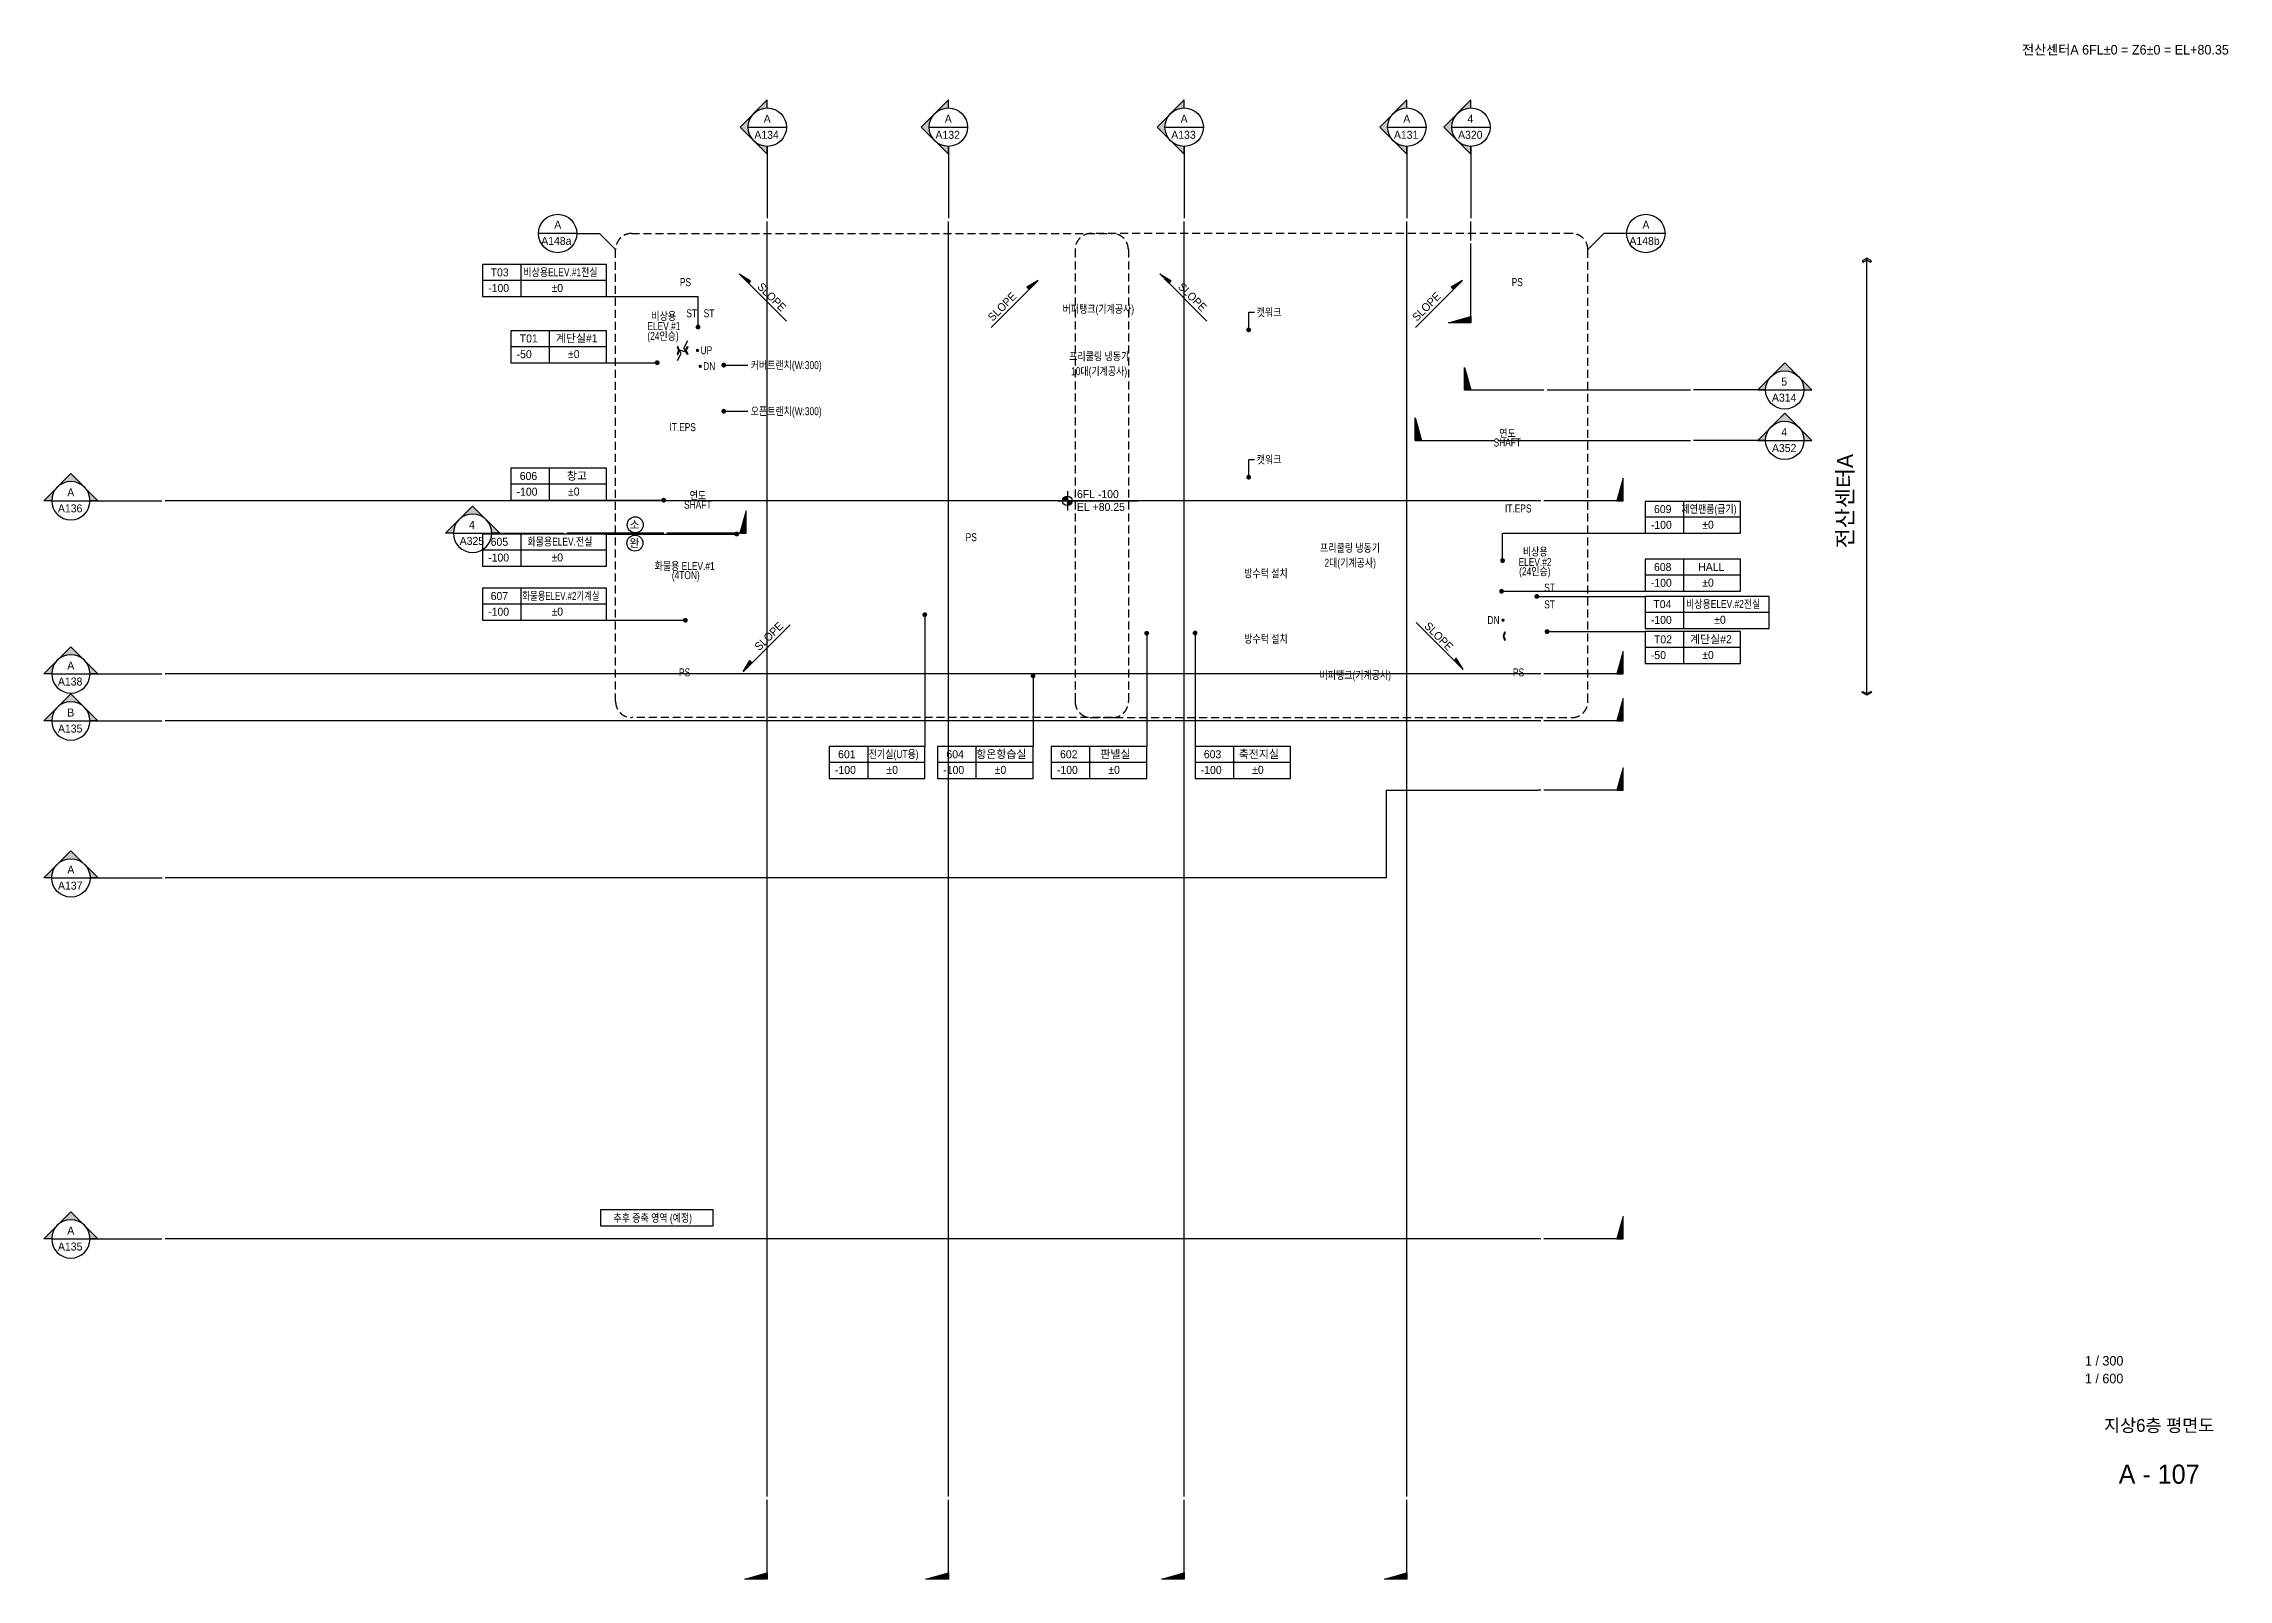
# Model space of a CAD drawing. Header units: millimetres. Extents: x 18458 to 242505, y -521583 to 1237915.
# Drawn here: x 35502 to 240444, y 737500 to 881515 of the extents above; entities that cross this region are included whole.
import ezdxf
from ezdxf.enums import TextEntityAlignment as Align

# ---------------------------------------------------------------- set-up
doc = ezdxf.new("R2010")
doc.units = ezdxf.units.MM
doc.header["$LTSCALE"] = 300
doc.header["$MEASUREMENT"] = 0
doc.linetypes.add('HIDDEN', pattern=[0.375, 0.25, -0.125])
for name, color, linetype in [('A-DIM', 7, 'Continuous'), ('A-ELE-5', 5, 'Continuous'), ('A-ELE-9', 9, 'Continuous'), ('A-SYM', 7, 'Continuous'), ('A-SYM-1', 7, 'Continuous'), ('A-SYM-BUB', 3, 'Continuous'), ('A-SYM-LEAD', 4, 'Continuous'), ('A-SYM-LEVEL', 7, 'Continuous'), ('A-TEXT-NAME', 7, 'Continuous'), ('A-TEXT-NOTE', 7, 'Continuous'), ('S-TEXT-NOTE', 7, 'Continuous'), ('XREF', 7, 'Continuous'), ('계단-라인', 7, 'Continuous'), ('실명', 7, 'Continuous'), ('실명-LEAD', 7, 'Continuous'), ('절단선', 7, 'Continuous')]:
    doc.layers.add(name, color=color, linetype=linetype)
doc.styles.add('Gtx', font='Dotum.ttf')

# ---------------------------------------------------------------- blocks, each defined once
blk = doc.blocks.new('실명')
at = {"layer": 'A-TEXT-NOTE', "color": 7, "style": 'Gtx'}
for tag, p in [('001', (-18.33, 8.75)), ('002', (-18.35, 3.25))]:
    blk.add_attdef(tag, p, '', height=3, dxfattribs=at)
at = {"layer": 'A-TEXT-NOTE', "style": 'Gtx'}
blk.add_attdef('003', text='', height=4, dxfattribs=at).set_placement((4.86, -9.5), align=Align.MIDDLE)
at = {"layer": 'A-TEXT-NOTE', "color": 7, "style": 'Gtx'}
blk.add_attdef('004', text='', height=6, dxfattribs=at).set_placement((4.86, -23.5), align=Align.MIDDLE_CENTER)
blk = doc.blocks.new('A$C0d36eac7')
at = {"layer": 'A-DIM', "color": 1}
blk.add_line((-52600, -70595), (-52600, -29595), dxfattribs=at)
for points in [[(-52987, -29964), (-52600, -29743), (-52213, -29964), (-52149, -29853), (-52600, -29595), (-53051, -29853)], [(-52987, -70226), (-52600, -70447), (-52213, -70226), (-52149, -70337), (-52600, -70595), (-53051, -70337)]]:
    blk.add_lwpolyline(points, close=True, dxfattribs=at)
at = {"layer": 'A-SYM-BUB', "style": 'Gtx'}
blk.add_text('전산센터A', height=1500, rotation=90, dxfattribs=at).set_placement((-53901, -56806))
blk = doc.blocks.new('A$Ce9732c4b')
at = {"layer": 'A-SYM'}
for p, q in [((85516, -27285), (81916, -27285)), ((85516, -27285), (87654, -27285)), ((87654, -27285), (89154, -28785))]:
    blk.add_line(p, q, dxfattribs=at)
at = {"layer": 'A-SYM', "color": 7, "linetype": 'HIDDEN', "ltscale": 10, "elevation": 0}
blk.add_lwpolyline([(90654, -27285), (135757, -27285, -0.4142136), (137257, -28785), (137257, -71185, -0.4142136), (135757, -72685), (90654, -72685, -0.4142136), (89154, -71185), (89154, -28785, -0.4142136)], format="xyb", close=True, dxfattribs=at)
at = {"layer": 'A-SYM'}
blk.add_circle((83716, -27285), 1800, dxfattribs=at)
blk = doc.blocks.new('A$C2a23c31d')
at = {"layer": 'A-SYM'}
for p, q in [((-70437, -27285), (-71937, -28785)), ((-68299, -27285), (-70437, -27285)), ((-64699, -27285), (-68299, -27285))]:
    blk.add_line(p, q, dxfattribs=at)
at = {"layer": 'A-SYM', "color": 7, "linetype": 'HIDDEN', "ltscale": 10, "elevation": 0}
blk.add_lwpolyline([(-73437, -27285), (-118540, -27285, 0.4142136), (-120040, -28785), (-120040, -71185, 0.4142136), (-118540, -72685), (-73437, -72685, 0.4142136), (-71937, -71185), (-71937, -28785, 0.4142136)], format="xyb", close=True, dxfattribs=at)
at = {"layer": 'A-SYM'}
blk.add_circle((-66499, -27285), 1800, dxfattribs=at)
blk = doc.blocks.new('ARROWX')
blk.add_lwpolyline([(-0.2, -0.5), (-0.29, -0.46), (-0.11, 0), (-0.29, 0.46), (-0.2, 0.5), (0, 0)], close=True)
for points in [[(-0.2, 0.5), (-0.29, 0.46), (0, 0), (-0.11, 0)], [(0, 0), (-0.11, 0), (-0.2, -0.5), (-0.29, -0.46)]]:
    blk.add_solid(points)
blk = doc.blocks.new('*U51')
at = {"layer": 'A-SYM'}
h = blk.add_hatch(color=256, dxfattribs=at)
h.paths.add_polyline_path([(6216, 30838), (6428, 30626), (6428, 30750, -0.198912)])
h.paths.add_polyline_path([(6004, 31050), (6216, 30838, -0.414214), (6216, 31263)])
h.paths.add_polyline_path([(6216, 31263, -0.198912), (6428, 31350), (6428, 31475)])
blk.add_hatch(color=256, dxfattribs=at).paths.add_polyline_path([(6078, 6778), (6428, 6878), (6428, 6778)])
at = {"layer": 'A-ELE-9'}
blk.add_line((6428, 8119), (6428, 29525), dxfattribs=at)
at = {"layer": 'A-SYM'}
for p, q in [((6428, 30750), (6428, 29625)), ((6428, 29525), (6428, 29575)), ((6428, 8069), (6428, 8119)), ((6428, 6778), (6428, 8019))]:
    blk.add_line(p, q, dxfattribs=at)
blk.add_lwpolyline([(6428, 31350), (6428, 31475), (6004, 31050), (6428, 30626), (6428, 30750)], dxfattribs=at)
blk.add_lwpolyline([(6078, 6778), (6428, 6878), (6428, 6778)], close=True, dxfattribs=at)
blk.add_circle((6428, 31050), 300, dxfattribs=at)
blk = doc.blocks.new('*U124')
at = {"layer": 'A-SYM'}
h = blk.add_hatch(color=256, dxfattribs=at)
h.paths.add_polyline_path([(6216, 30838), (6428, 30626), (6428, 30750, -0.198912)])
h.paths.add_polyline_path([(6004, 31050), (6216, 30838, -0.414214), (6216, 31263)])
h.paths.add_polyline_path([(6216, 31263, -0.198912), (6428, 31350), (6428, 31475)])
blk.add_hatch(color=256, dxfattribs=at).paths.add_polyline_path([(6078, 8352), (6428, 8452), (6428, 8352)])
at = {"layer": 'A-ELE-9'}
blk.add_line((6428, 9694), (6428, 29525), dxfattribs=at)
at = {"layer": 'A-SYM'}
for p, q in [((6428, 30750), (6428, 29625)), ((6428, 29525), (6428, 29575)), ((6428, 9644), (6428, 9694)), ((6428, 8352), (6428, 9594))]:
    blk.add_line(p, q, dxfattribs=at)
blk.add_lwpolyline([(6428, 31350), (6428, 31475), (6004, 31050), (6428, 30626), (6428, 30750)], dxfattribs=at)
blk.add_lwpolyline([(6078, 8352), (6428, 8452), (6428, 8352)], close=True, dxfattribs=at)
blk.add_circle((6428, 31050), 300, dxfattribs=at)
blk = doc.blocks.new('A$C69eff562')
at = {"layer": 'A-SYM'}
blk.add_hatch(color=256, dxfattribs=at).paths.add_polyline_path([(183690, -77385), (183090, -79485), (183690, -79485)])
h = blk.add_hatch(color=256, dxfattribs=at)
h.paths.add_polyline_path([(39326, -86449), (40599, -87721), (39853, -87721, 0.1989124)])
h.paths.add_polyline_path([(38053, -85176), (39326, -86449, 0.4142136), (36781, -86449)])
h.paths.add_polyline_path([(36781, -86449, 0.1989124), (36253, -87721), (35508, -87721)])
for p, q in [((183690, -79485), (176240, -79485)), ((39853, -87721), (46608, -87721))]:
    blk.add_line(p, q, dxfattribs=at)
blk.add_lwpolyline([(183690, -77385), (183090, -79485), (183690, -79485)], close=True, dxfattribs=at)
blk.add_lwpolyline([(36253, -87721), (35508, -87721), (38053, -85176), (40599, -87721), (39853, -87721)], dxfattribs=at)
blk.add_circle((38053, -87721), 1800, dxfattribs=at)
at = {"layer": 'A-SYM-1'}
for p, q in [((101579, -17310), (105179, -17310)), ((118568, -17310), (122168, -17310)), ((140691, -17310), (144291, -17310)), ((161578, -17310), (165178, -17310)), ((36247, -52345), (39847, -52345)), ((36247, -68585), (39847, -68585)), ((36247, -72995), (39847, -72995)), ((175940, -79485), (175640, -79485)), ((36253, -87721), (39853, -87721)), ((47208, -87721), (46908, -87721)), ((36247, -121572), (39847, -121572))]:
    blk.add_line(p, q, dxfattribs=at)
at = {"layer": 'A-SYM-1', "color": 9}
for p, q in [((161484, -79485), (175640, -79485)), ((161484, -87721), (161484, -79485)), ((161484, -87721), (47208, -87721))]:
    blk.add_line(p, q, dxfattribs=at)
at = {"layer": 'A-SYM-1', "xscale": 6, "yscale": 6, "zscale": 6}
for p in [(64812, -203612), (81800, -203612), (103924, -203612), (124811, -203612)]:
    blk.add_blockref('*U124', p, dxfattribs=at)
at = {"layer": 'A-SYM-1', "xscale": -6.00000000000005, "yscale": 6.00000000000005, "zscale": 6, "rotation": 90}
for p in [(224350, -13778), (224350, -30018), (224350, -34428), (224350, -83005)]:
    blk.add_blockref('*U51', p, dxfattribs=at)
at = {"layer": 'A-SYM-1', "color": 3, "style": 'Gtx'}
for s, p in [('A', (103048, -16902)), ('A', (120036, -16902)), ('A', (142160, -16902)), ('A', (163047, -16902)), ('A134', (102171, -18405)), ('A132', (119160, -18405)), ('A133', (141283, -18405)), ('A131', (162170, -18405)), ('A', (37716, -51937)), ('A136', (36839, -53440)), ('A', (37716, -68177)), ('A138', (36839, -69680)), ('A135', (36839, -74090)), ('B', (37716, -72587)), ('A137', (36845, -88817)), ('A', (37722, -87314)), ('A', (37716, -121165)), ('A135', (36839, -122668))]:
    blk.add_text(s, height=750, dxfattribs=at).set_placement(p)
blk = doc.blocks.new('실면박스')
at = {"layer": '실명-LEAD'}
blk.add_line((3571, 0), (-2400, 0), dxfattribs=at)
blk.add_lwpolyline([(3571, 1000), (-2400, 1000), (-2400, -1000), (3571, -1000)], close=True, dxfattribs=at)
blk.add_lwpolyline([(0, 1000), (0, -1000)], dxfattribs=at)
blk = doc.blocks.new('*U47')
at = {"layer": '실명-LEAD'}
blk.add_line((5349, 0), (-2400, 0), dxfattribs=at)
blk.add_lwpolyline([(5349, 1000), (-2400, 1000), (-2400, -1000), (5349, -1000)], close=True, dxfattribs=at)
blk.add_lwpolyline([(0, 1000), (0, -1000)], dxfattribs=at)
blk = doc.blocks.new('A$C73b5a081')
at = {"layer": 'A-TEXT-NOTE'}
blk.add_circle((750, 750), 750, dxfattribs=at)
at = {"layer": 'A-TEXT-NOTE', "style": 'Gtx'}
blk.add_text('완', height=750, dxfattribs=at).set_placement((226, 375))
blk = doc.blocks.new('A$Ca8767199')
at = {"layer": 'A-TEXT-NOTE'}
blk.add_circle((750, 750), 750, dxfattribs=at)
at = {"layer": 'A-TEXT-NOTE', "color": 1, "style": 'Gtx'}
blk.add_text('소', height=750, dxfattribs=at).set_placement((226, 375))
blk = doc.blocks.new('*U53')
at = {"layer": 'A-SYM'}
h = blk.add_hatch(color=256, dxfattribs=at)
h.paths.add_polyline_path([(6216, 30838), (6428, 30626), (6428, 30750, -0.198912)])
h.paths.add_polyline_path([(6004, 31050), (6216, 30838, -0.414214), (6216, 31263)])
h.paths.add_polyline_path([(6216, 31263, -0.198912), (6428, 31350), (6428, 31475)])
blk.add_hatch(color=256, dxfattribs=at).paths.add_polyline_path([(6078, 26042), (6428, 26142), (6428, 26042)])
at = {"layer": 'A-ELE-9'}
blk.add_line((6428, 27383), (6428, 29525), dxfattribs=at)
at = {"layer": 'A-SYM'}
for p, q in [((6428, 30750), (6428, 29625)), ((6428, 29525), (6428, 29575)), ((6428, 27333), (6428, 27383)), ((6428, 26042), (6428, 27283))]:
    blk.add_line(p, q, dxfattribs=at)
blk.add_lwpolyline([(6428, 31350), (6428, 31475), (6004, 31050), (6428, 30626), (6428, 30750)], dxfattribs=at)
blk.add_lwpolyline([(6078, 26042), (6428, 26142), (6428, 26042)], close=True, dxfattribs=at)
blk.add_circle((6428, 31050), 300, dxfattribs=at)
blk = doc.blocks.new('*U125')
at = {"layer": 'A-SYM'}
h = blk.add_hatch(color=256, dxfattribs=at)
h.paths.add_polyline_path([(6216, 30838), (6428, 30626), (6428, 30750, -0.198912)])
h.paths.add_polyline_path([(6004, 31050), (6216, 30838, -0.414214), (6216, 31263)])
h.paths.add_polyline_path([(6216, 31263, -0.198912), (6428, 31350), (6428, 31475)])
blk.add_hatch(color=256, dxfattribs=at).paths.add_polyline_path([(6078, 27989), (6428, 28089), (6428, 27989)])
at = {"layer": 'A-ELE-9'}
blk.add_line((6428, 29331), (6428, 29525), dxfattribs=at)
at = {"layer": 'A-SYM'}
for p, q in [((6428, 30750), (6428, 29625)), ((6428, 29525), (6428, 29575)), ((6428, 29281), (6428, 29331)), ((6428, 27989), (6428, 29231))]:
    blk.add_line(p, q, dxfattribs=at)
blk.add_lwpolyline([(6428, 31350), (6428, 31475), (6004, 31050), (6428, 30626), (6428, 30750)], dxfattribs=at)
blk.add_lwpolyline([(6078, 27989), (6428, 28089), (6428, 27989)], close=True, dxfattribs=at)
blk.add_circle((6428, 31050), 300, dxfattribs=at)
blk = doc.blocks.new('*U56')
at = {"layer": 'A-SYM'}
h = blk.add_hatch(color=256, dxfattribs=at)
h.paths.add_polyline_path([(6216, 30838), (6428, 30626), (6428, 30750, -0.198912)])
h.paths.add_polyline_path([(6004, 31050), (6216, 30838, -0.414214), (6216, 31263)])
h.paths.add_polyline_path([(6216, 31263, -0.198912), (6428, 31350), (6428, 31475)])
blk.add_hatch(color=256, dxfattribs=at).paths.add_polyline_path([(6078, 26770), (6428, 26870), (6428, 26770)])
at = {"layer": 'A-ELE-9'}
blk.add_line((6428, 28112), (6428, 29525), dxfattribs=at)
at = {"layer": 'A-SYM'}
for p, q in [((6428, 30750), (6428, 29625)), ((6428, 29525), (6428, 29575)), ((6428, 28062), (6428, 28112)), ((6428, 26770), (6428, 28012))]:
    blk.add_line(p, q, dxfattribs=at)
blk.add_lwpolyline([(6428, 31350), (6428, 31475), (6004, 31050), (6428, 30626), (6428, 30750)], dxfattribs=at)
blk.add_lwpolyline([(6078, 26770), (6428, 26870), (6428, 26770)], close=True, dxfattribs=at)
blk.add_circle((6428, 31050), 300, dxfattribs=at)
blk = doc.blocks.new('*U59')
at = {"layer": 'A-SYM'}
h = blk.add_hatch(color=256, dxfattribs=at)
h.paths.add_polyline_path([(6216, 30838), (6428, 30626), (6428, 30750, -0.198912)])
h.paths.add_polyline_path([(6004, 31050), (6216, 30838, -0.414214), (6216, 31263)])
h.paths.add_polyline_path([(6216, 31263, -0.198912), (6428, 31350), (6428, 31475)])
blk.add_hatch(color=256, dxfattribs=at).paths.add_polyline_path([(6078, 25272), (6428, 25372), (6428, 25272)])
at = {"layer": 'A-ELE-9'}
blk.add_line((6428, 26614), (6428, 29525), dxfattribs=at)
at = {"layer": 'A-SYM'}
for p, q in [((6428, 30750), (6428, 29625)), ((6428, 29525), (6428, 29575)), ((6428, 26564), (6428, 26614)), ((6428, 25272), (6428, 26514))]:
    blk.add_line(p, q, dxfattribs=at)
blk.add_lwpolyline([(6428, 31350), (6428, 31475), (6004, 31050), (6428, 30626), (6428, 30750)], dxfattribs=at)
blk.add_lwpolyline([(6078, 25272), (6428, 25372), (6428, 25272)], close=True, dxfattribs=at)
blk.add_circle((6428, 31050), 300, dxfattribs=at)

msp = doc.modelspace()

# ---------------------------------------------------------------- hatches: boundary and pattern name
at = {"layer": 'A-SYM'}
for points in [[(101818.3, 859283.5), (100757.6, 859919.9), (101606.2, 859071.3)], [(127745.9, 858683.1), (128806.6, 859319.5), (127958, 858471)], [(141274.5, 859283.5), (140213.8, 859919.9), (141062.3, 859071.3)], [(167554, 858683.1), (168614.6, 859319.5), (167766.1, 858471)], [(168023.7, 823875.1), (168660.1, 822814.4), (167811.6, 823662.9)], [(101753.7, 823660.7), (101117.3, 822600.1), (101965.8, 823448.6)]]:
    msp.add_hatch(color=256, dxfattribs=at).paths.add_polyline_path(points)
at = {"layer": 'A-SYM-LEVEL'}
h = msp.add_hatch(color=256, dxfattribs=at)
h.paths.add_polyline_path([(131534, 839091.6, 0.41421356), (131084, 838641.6), (131534, 838641.6)])
h.paths.add_polyline_path([(131984, 838641.6), (131534, 838641.6), (131534, 838191.6, 0.41421356)])

# ---------------------------------------------------------------- linework, layer by layer
at = {"layer": 'A-SYM'}
for p, q in [((100757.6, 859919.9), (105177.3, 855500.2)), ((128806.6, 859319.5), (124386.9, 854899.8)), ((140213.8, 859919.9), (144633.5, 855500.2)), ((168614.6, 859319.5), (164195, 854899.8)), ((101117.3, 822600.1), (105537, 827019.8)), ((168660.1, 822814.4), (164240.4, 827234.1))]:
    msp.add_line(p, q, dxfattribs=at)
for points in [[(100757.6, 859919.9), (101818.3, 859283.5), (101606.2, 859071.3)], [(128806.6, 859319.5), (127745.9, 858683.1), (127958, 858471)], [(140213.8, 859919.9), (141274.5, 859283.5), (141062.3, 859071.3)], [(168614.6, 859319.5), (167554, 858683.1), (167766.1, 858471)], [(168660.1, 822814.4), (168023.7, 823875.1), (167811.6, 823662.9)], [(101117.3, 822600.1), (101753.7, 823660.7), (101965.8, 823448.6)]]:
    msp.add_lwpolyline(points, close=True, dxfattribs=at)
at = {"layer": 'A-SYM-1'}
for p, q in [((167596.1, 873690.4), (171196.1, 873690.4)), ((197040, 849045.7), (200640, 849045.7)), ((197040, 844313.3), (200640, 844313.3)), ((73932.6, 835605, 0), (77532.6, 835605, 0))]:
    msp.add_line(p, q, dxfattribs=at)
at = {"layer": 'A-SYM-LEAD'}
for p, q in [((88290.9, 857799.5), (96884.5, 857799.5)), ((96884.5, 854939.3), (96884.5, 857799.5)), ((148543.1, 854675, 0), (148543.1, 856341.5, 0)), ((148543.1, 856341.5, 0), (149087.3, 856341.5, 0)), ((88290.9, 851600.7), (93053.6, 851600.7)), ((99303.6, 851370), (101557.8, 851370)), ((99303.6, 847047.7), (101557.8, 847047.7)), ((148543.1, 840855.6, 0), (148543.1, 842522.1, 0)), ((148543.1, 842522.1, 0), (149087.3, 842522.1, 0)), ((88153.6, 838703.5), (93550.6, 838703.5)), ((88153.6, 835528.9), (100401.7, 835528.9)), ((172266.8, 830161.7), (185740.4, 830161.7)), ((118159.5, 828069.4), (118159.5, 815605)), ((175566.6, 829680.8), (185740.4, 829680.8)), ((88153.6, 827444.9), (95586.9, 827444.9)), ((138977.1, 826337.9), (138977.1, 815605)), ((143512.4, 826360.9), (143512.4, 815605)), ((176535.4, 826379.2), (185740.4, 826379.2)), ((128319.5, 822334.7), (128319.5, 815605))]:
    msp.add_line(p, q, dxfattribs=at)
at = {"layer": 'A-SYM-LEAD', "elevation": 0}
for points, const_width in [([(96771.7, 854939.3, 1), (96997.3, 854939.3, 1)], 224.4), ([(148430.4, 854675, 1), (148655.9, 854675, 1)], 224.5), ([(92940.8, 851600.7, 1), (93166.4, 851600.7, 1)], 224.4), ([(99190.8, 847047.7, 1), (99416.3, 847047.7, 1)], 224.5), ([(148430.4, 840855.6, 1), (148655.9, 840855.6, 1)], 224.5), ([(93550.6, 838703.5, 1), (93776.2, 838703.5, 1)], 224.4), ([(100401.7, 835528.9, 1), (100627.3, 835528.9, 1)], 224.4), ([(172154, 830161.7, 1), (172379.6, 830161.7, 1)], 224.4), ([(118046.7, 827956.6, 1), (118272.3, 827956.6, 1)], 224.4), ([(175453.8, 829680.8, 1), (175679.4, 829680.8, 1)], 224.4), ([(95586.9, 827444.9, 1), (95812.5, 827444.9, 1)], 224.4), ([(138864.3, 826225.1, 1), (139089.9, 826225.1, 1)], 224.4), ([(143625.2, 826248.1, -1), (143399.6, 826248.1, -1)], 224.4), ([(176422.6, 826379.2, 1), (176648.2, 826379.2, 1)], 224.4), ([(128206.7, 822221.9, 1), (128432.3, 822221.9, 1)], 224.4)]:
    msp.add_lwpolyline(points, format="xyb", close=True, dxfattribs=dict(at, const_width=const_width))
at = {"layer": 'A-SYM-LEAD'}
for points, const_width in [([(99190.8, 851370, 1), (99416.3, 851370, 1)], 224.5), ([(172248.1, 833039.9, 1), (172473.7, 833039.9, 1)], 224.4)]:
    msp.add_lwpolyline(points, format="xyb", close=True, dxfattribs=dict(at, const_width=const_width))
msp.add_lwpolyline([(172360.9, 833039.9), (172360.9, 835596.1), (185740.4, 835596.1)], dxfattribs=at)
at = {"layer": 'A-SYM-LEAD', "elevation": 0}
for points in [[(144261.4, 833514.8, 0, 300, 0), (144261.4, 832614.8, 0, 0, 0), (144254.7, 831862, 0, 0, 0), (147931.7, 831862, 0, 0, 0)], [(144254.7, 824005, 0, 300, 0), (144254.7, 824905, 0, 0, 0), (144254.7, 825715.5, 0, 0, 0), (147931.7, 825715.5, 0, 0, 0)]]:
    msp.add_lwpolyline(points, format="xyseb", dxfattribs=at)
at = {"layer": 'A-SYM-LEVEL'}
for p, q in [((130634, 838641.6), (138134, 838641.6)), ((131534, 839541.6), (131534, 837741.6))]:
    msp.add_line(p, q, dxfattribs=at)
msp.add_circle((131534, 838641.6), 450, dxfattribs=at)
at = {"layer": 'A-TEXT-NOTE', "elevation": 0}
msp.add_lwpolyline([(87741.5, 770638.2), (98302.7, 770638.2), (98302.7, 772138.2), (87741.5, 772138.2)], close=True, dxfattribs=at)
at = {"layer": '계단-라인', "const_width": 150, "elevation": 0}
for points in [[(96908.9, 852750, 1), (96758.9, 852750, 1)], [(97165.7, 851260, 1), (97015.7, 851260, 1)], [(172474.5, 827448, 1), (172324.5, 827448, 1)]]:
    msp.add_lwpolyline(points, format="xyb", close=True, dxfattribs=at)
at = {"layer": '절단선', "elevation": 0}
msp.add_lwpolyline([(94973.9, 851809.7), (95308.9, 852475.2), (95101.8, 852800.3), (95754.8, 852624.7), (95547.7, 852949.8), (95914.3, 853678)], dxfattribs=at)

# ---------------------------------------------------------------- block references
at = {"layer": 'A-DIM'}
for name, p in [('A$Ca8767199', (90247.4, 835646.6)), ('A$C73b5a081', (90214.6, 833930.7))]:
    msp.add_blockref(name, p, dxfattribs=at)
at = {"layer": 'A-ELE-5', "xscale": 1.5, "yscale": 1.5, "zscale": 1.5}
for name, p in [('*U47', (80266.8, 859299.5)), ('실면박스', (82934.6, 853100.7)), ('실면박스', (82934.6, 840203.5)), ('실면박스', (189340.4, 837096.1)), ('*U47', (80266.8, 834028.9)), ('실면박스', (189340.4, 831661.7)), ('*U47', (80266.8, 828944.9)), ('*U47', (189340.4, 828180.8)), ('실면박스', (189340.4, 824879.2)), ('실면박스', (112803.2, 814105)), ('실면박스', (122963.1, 814105)), ('실면박스', (133620.7, 814105)), ('실면박스', (147112.4, 814105))]:
    msp.add_blockref(name, p, dxfattribs=at)
at = {"layer": 'A-SYM-1'}
for name, p in [('A$C69eff562', (0, 891000)), ('A$Ce9732c4b', (0, 891000)), ('A$C2a23c31d', (252300, 891000))]:
    msp.add_blockref(name, p, dxfattribs=at)
at = {"layer": 'A-SYM-1', "xscale": 6, "yscale": 6, "zscale": 6}
msp.add_blockref('*U125', (130828.9, 687387.7), dxfattribs=at)
at = {"layer": 'A-SYM-1', "yscale": 6, "zscale": 6}
for name, p, xscale, rotation in [('*U53', (12537.3, 887612.9), 6, 270), ('*U59', (12537.3, 882880.6), 6, 270), ('*U56', (262035.2, 874172.3, 0), -6, 90)]:
    msp.add_blockref(name, p, dxfattribs=dict(at, xscale=xscale, rotation=rotation))
at = {"layer": 'XREF'}
msp.add_blockref('A$C0d36eac7', (259133.4, 891000), dxfattribs=at)
ref = msp.add_blockref('실명', (232500, 754800), dxfattribs=dict(at, xscale=300, yscale=300, zscale=300))
ref.add_attrib('001', '1 / 300', (226999.8, 757541.9), dxfattribs={"layer": 'A-TEXT-NOTE', "color": 7, "height": 900, "style": 'Gtx'})
ref.add_attrib('002', '1 / 600', (226993.8, 755878.2), dxfattribs={"layer": 'A-TEXT-NOTE', "color": 7, "height": 900, "style": 'Gtx'})
ref.add_attrib('003', '지상6층 평면도', dxfattribs={"layer": 'A-TEXT-NOTE', "height": 1200, "style": 'Gtx'}).set_placement((233956.7, 751949.2), align=Align.MIDDLE)
ref.add_attrib('004', 'A - 107', dxfattribs={"layer": 'A-TEXT-NOTE', "color": 7, "height": 1800, "style": 'Gtx'}).set_placement((233956.7, 747359), align=Align.MIDDLE_CENTER)
at = {"layer": '계단-라인', "yscale": 750, "zscale": 750, "rotation": 180}
for p, xscale in [((95143.6, 852750), -750), ((95703.6, 852750), 750)]:
    msp.add_blockref('ARROWX', p, dxfattribs=dict(at, xscale=xscale))
at = {"layer": '계단-라인', "xscale": -750, "yscale": 750, "zscale": 750}
msp.add_blockref('ARROWX', (172403.6, 825960), dxfattribs=at)

# ---------------------------------------------------------------- texts
at = {"layer": 'A-SYM', "style": 'Gtx'}
for rotation, p in [(314.797814, (102387.4, 858660.9)), (314.797814, (141843.6, 858660.9)), (45.202186, (124521.3, 855429)), (45.202186, (164329.4, 855429)), (44.797814, (102632, 824526.3)), (314.797814, (164954, 826835.8))]:
    msp.add_text('SLOPE', height=750, rotation=rotation, dxfattribs=at).set_placement(p)
at = {"layer": 'A-SYM-1', "color": 3, "style": 'Gtx'}
for s, p in [('A320', (168188.1, 872594.8)), ('4', (169064.7, 874097.9)), ('A', (83399.3, 864163.3)), ('A', (185484.4, 864163.3)), ('A148a', (82176.7, 862643.4)), ('A148b', (184261.8, 862643.4)), ('A314', (197631.9, 847950.2)), ('5', (198508.5, 849453.3)), ('4', (198508.5, 844720.9)), ('A352', (197631.9, 843217.8)), ('4', (75401.2, 836012.6, 0)), ('A325', (74524.5, 834509.5, 0))]:
    msp.add_text(s, height=750, dxfattribs=at).set_placement(p)
at = {"layer": 'A-SYM-LEVEL', "style": 'Gtx'}
for s, p in [('6FL -100', (132434, 838896.6)), ('EL +80.25', (132434, 837696.6))]:
    msp.add_text(s, height=750, dxfattribs=at).set_placement(p)
at = {"layer": 'A-TEXT-NAME', "linetype": 'Continuous', "style": 'Gtx', "width": 0.8}
for s, p in [('PS', (95183.9, 858780)), ('PS', (173219.5, 858780)), ('IT.EPS', (94200.6, 845180)), ('IT.EPS', (172585.9, 837550.3)), ('PS', (121995.8, 834855.7)), ('PS', (95099.9, 822179.6)), ('PS', (173339.2, 822179.6)), ('PS', (173339.2, 822179.6))]:
    msp.add_text(s, height=750, dxfattribs=at).set_placement(p)
at = {"layer": 'A-TEXT-NAME', "style": 'Gtx', "width": 0.8}
for s, p in [('버퍼탱크(기계공사)', (131087.1, 856262)), ('캣워크', (149297.9, 855955.4)), ('ELEV.#1', (92133, 854657.5)), ('비상용', (92513.8, 855598.8)), ('ST', (95794.3, 855855)), ('ST', (97419.3, 855855)), ('(24인승)', (92132, 853729.2)), ('UP', (97120.8, 852396)), ('프리쿨링 냉동기', (131708.6, 851824.3)), ('DN', (97369.9, 850899.8)), ('커버트랜치(W:300)', (101826.9, 850995)), ('10대(기계공사)', (131882.8, 850424.8)), ('오픈트랜치(W:300)', (101826.9, 846672.7)), ('SHAFT', (171519.3, 843740.6)), ('연도', (172054, 844600.6)), ('캣워크', (149297.9, 842136)), ('SHAFT', (95572.5, 837900.5)), ('연도', (96107.2, 838760.5)), ('프리쿨링 냉동기', (155238.5, 833863.2)), ('비상용', (174268.5, 833501.4)), ('화물용 ELEV.#1', (92811.7, 832158.2)), ('(4TON)', (94429.9, 831298.2)), ('방수턱 설치', (148121.5, 831463.1)), ('2대(기계공사)', (155655.8, 832463.7)), ('ELEV.#2', (173858.6, 832528)), ('(24인승)', (173916.1, 831656)), ('ST', (176269.3, 830130)), ('ST', (176269.3, 828555)), ('방수턱 설치', (148121.5, 825331.3)), ('DN', (170943, 827088.5)), ('버퍼탱크(기계공사)', (155186.3, 821927.8)), ('추후 증축 영역 (예정)', (88957.2, 771014.2))]:
    msp.add_text(s, height=750, dxfattribs=at).set_placement(p)
at = {"layer": 'S-TEXT-NOTE', "color": 4, "style": 'Gtx'}
msp.add_text('    전산센터A 6FL%%P0 = Z6%%P0 = EL+80.35', height=900, dxfattribs=at).set_placement((219793.3, 880500))
at = {"layer": '실명', "color": 3, "style": 'Gtx'}
for s, p in [('-100', (77198.3, 858220.6)), ('T03', (77431.8, 859696.5)), ('%%P0', (83141, 858232.7)), ('-50', (79866, 852021.8)), ('T01', (80160.4, 853497.7)), ('계단실#1', (83546.2, 853512.9)), ('%%P0', (84689.3, 852033.9)), ('606', (80160.4, 840600.5)), ('창고', (84587, 840615.7)), ('-100', (79866, 839124.6)), ('%%P0', (84689.3, 839136.7)), ('609', (186566.3, 837493.1)), ('-100', (186271.8, 836017.2)), ('%%P0', (191095.2, 836029.3)), ('605', (77431.8, 834425.9)), ('-100', (77198.3, 832950)), ('%%P0', (83141, 832962.1)), ('608', (186566.3, 832058.7)), ('HALL', (190717.2, 832073.9)), ('607', (77431.8, 829341.9)), ('-100', (186271.8, 830582.8)), ('%%P0', (191095.2, 830594.9)), ('-100', (77198.3, 827866)), ('%%P0', (83141, 827878.1)), ('T04', (186505.3, 828577.8)), ('-100', (186271.8, 827102)), ('T02', (186566.3, 825276.2)), ('계단실#2', (189952, 825291.4)), ('%%P0', (192214.6, 827114)), ('-50', (186271.8, 823800.4)), ('%%P0', (191095.2, 823812.4)), ('-100', (109734.6, 813026.1)), ('601', (110029, 814502)), ('%%P0', (114557.9, 813038.2)), ('-100', (119894.5, 813026.1)), ('604', (120189, 814502)), ('항온항습실', (122990.7, 814517.2)), ('%%P0', (124717.9, 813038.2)), ('-100', (130552.1, 813026.1)), ('602', (130846.6, 814502)), ('판넬실', (134632.7, 814517.2)), ('%%P0', (135375.5, 813038.2)), ('-100', (144043.8, 813026.1)), ('603', (144338.3, 814502)), ('축전지실', (147615, 814517.2)), ('%%P0', (148867.2, 813038.2))]:
    msp.add_text(s, height=750, dxfattribs=at).set_placement(p)
for s, width, p in [('비상용ELEV.#1전실', 0.8, (80503.5, 859711.7)), ('제연팬룸(급기)', 0.8, (189146.9, 837508.3)), ('화물용ELEV.전실', 0.8, (80886.9, 834441.1)), ('화물용ELEV.#2기계실', 0.75, (80397.5, 829357.1)), ('비상용ELEV.#2전실', 0.8, (189577, 828593)), ('전기실(UT용)', 0.8, (112908.3, 814517.2))]:
    msp.add_text(s, height=750, dxfattribs=dict(at, width=width)).set_placement(p)

doc.saveas('drawing.dxf')
